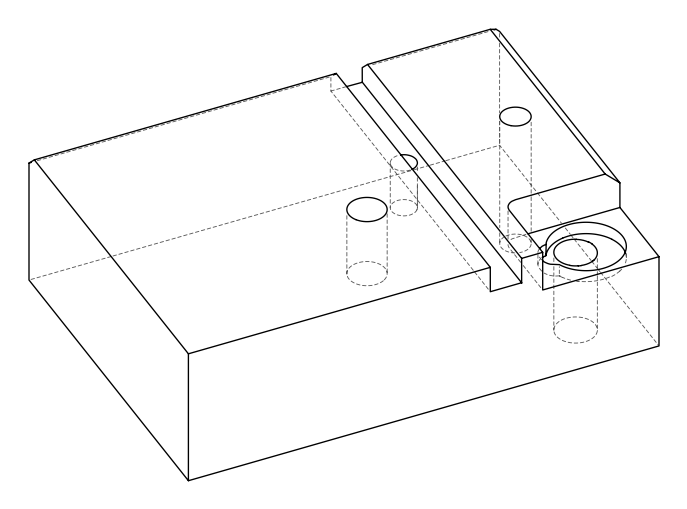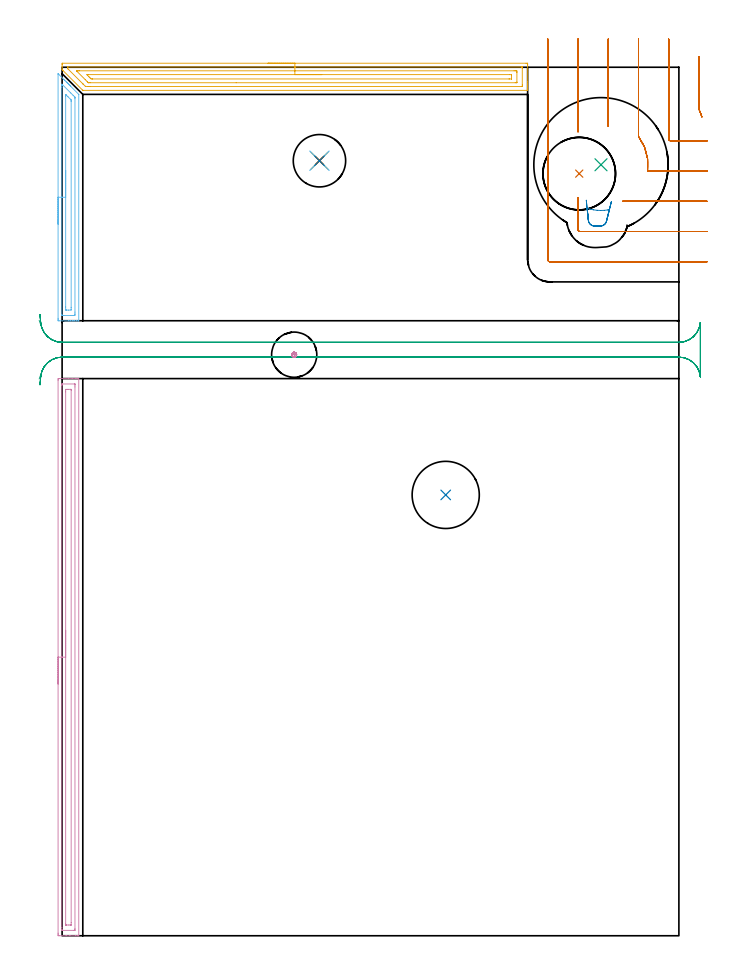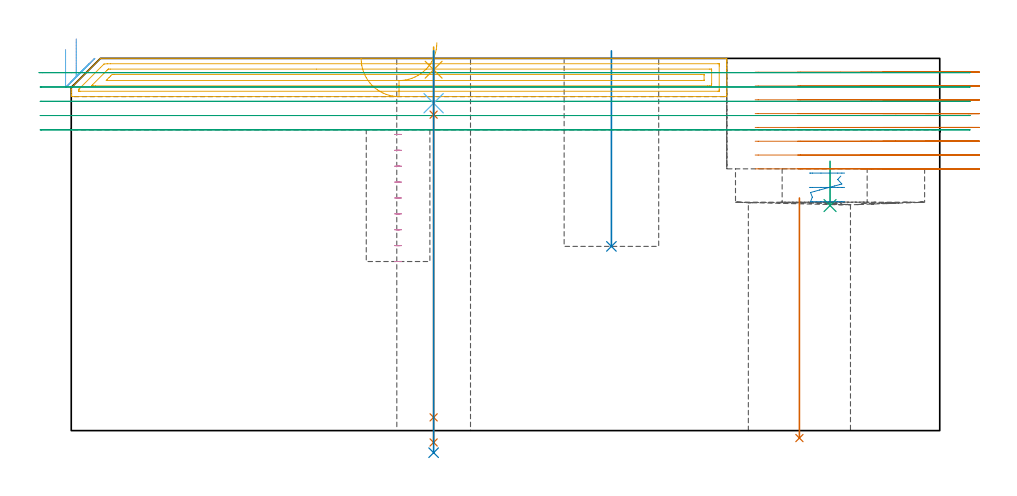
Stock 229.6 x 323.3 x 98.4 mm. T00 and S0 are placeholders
(PLAN: 14 operations, 10 tool changes, 29.3 min)
(1 INDEXABLE_INSERT_DRILL_THROUGH_HOLE_FROM_SOLID | STEP1HOLE_1 | NXT0302_025 | 0.26 min | 56305 mm3)
(2 INDEXABLE_INSERT_DRILL_BLIND_HOLE_FROM_SOLID | STEP1POCKET | UGT0302_004 | 0.21 min | 24380 mm3)
(3 INDEXABLE_INSERT_DRILL_BLIND_HOLE_FROM_SOLID_1 | STEP1POCKET_2 | NXT0302_038 | 0.05 min | 53187 mm3)
(4 AREA_MILL | FG_CHAMFER_SURFACE | UGT0205_001 | 5.19 min | 6292 mm3)
(5 AREA_MILL_1 | FG_CHAMFER_SURFACE_1 | UGT0205_001 | 5.68 min | 9142 mm3)
(6 AREA_MILL_2 | FG_CHAMFER_SURFACE_2 | UGT0205_001 | 2.33 min | 2744 mm3)
(7 MILL_CORNER_NOTCH_RECTANGULAR | CORNER_NOTCH_RECTANGULAR | UGT0201_133 | Follow Part, ap 3.75, ae 75% | 8.59 min | 73282 mm3)
(8 MILL_SLOT_PARTIAL_OBROUND | SLOT_PARTIAL_OBROUND | UGT0201_008 | Follow Part, ap 4, ae 75% | 0.28 min | 946 mm3)
(9 MILL_RECTANGULAR_SLOT | SLOT_RECTANGULAR | UGT0201_008 | Follow Part, ap 4, ae 75% | 5.4 min | 93020 mm3)
(10 MILL_BLIND_HOLE_FROM_SOLID_MATERIAL | STEP1POCKET_1 | UGT0201_133 | Spiral | 0.32 min | 7701 mm3)
(11 SPOT_DRILL | STEP1HOLE | NXT0321_9005460120000 | 0.05 min | 190 mm3)
(12 DRILL_BLIND_HOLE_INTO_CENTER | STEP1HOLE | UGT0301_198 | 0.06 min | 397 mm3)
(13 GUN_DRILL_THROUGH_HOLE | STEP1HOLE | UGT0307_003 | 0.5 min | 3369 mm3)
(14 SPADE_DRILL_TO_ENLARGE_THROUGH_HOLE | STEP1HOLE | UGT0306_010 | 0.43 min | 25409 mm3)
(TOOL NXT0302_025 | Index. Insert Drill 27mm [880-D2700L32-05] | D27 PA176 FL135 Z2)
(TOOL UGT0302_004 | Indexable Insert Drill 25mm | D25 PA180 FL50 Z2)
(TOOL NXT0302_038 | Index. Insert Drill 50mm [880-D5000L50-04] | D50 PA176 FL200 Z2)
(TOOL UGT0205_001 | Chamfer Mill 20 x 3 x 45 deg. | D20 FL50 Z2)
(TOOL UGT0201_133 | Carbide End Mill 15.0 | D15 FL30 Z4)
(TOOL UGT0201_008 | End Mill 16 mm | D16 FL32 Z4)
(TOOL NXT0321_9005460120000 | NC Spot Drill, 142deg, 12mm, Carbide, Uncoated | D12 PA142 FL30 Z2)
(TOOL UGT0301_198 | Twist Drill 7.9 mm | D7.9 PA118 FL73 Z2)
(TOOL UGT0307_003 | Gun Drill 7 mm | D7 PA130 FL24 Z1)
(TOOL UGT0306_010 | Spade Drill 19.5mm | D19.5 PA132 FL10 Z2)
(OP 1 INDEXABLE_INSERT_DRILL_THROUGH_HOLE_FROM_SOLID)
G17 G21 G94 G90
T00 M6
G54
G17 G0 G90 X192.5 Y283.7 S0 M3
G43 Z108.4 H1
G94 G81 G98 Z-1.971 F250. R61.5
G80
M5
M2
(OP 2 INDEXABLE_INSERT_DRILL_BLIND_HOLE_FROM_SOLID)
G17 G21 G94 G90
T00 M6
G54
G17 G0 G90 X142.8 Y164.1 S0 M3
G43 Z108.4 H0
G94 G81 G98 Z48.7 F250. R100.4
G80
M5
M2
(OP 3 INDEXABLE_INSERT_DRILL_BLIND_HOLE_FROM_SOLID_1)
G17 G21 G94 G90
T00 M6
G54
G17 G0 G90 X200.6 Y287. S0 M3
G43 Z108.4 H1
G94 G81 G98 Z59.5 F250. R71.2
G80
M5
M2
(OP 4 AREA_MILL)
G17 G21 G94 G90
T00 M6
G54
G17 G0 G90 X-1.5 Y93.7 S1061 M3
G43 Z108.4 H0
Z100.7
G94 G1 Y93.738 Z99.828 F250.
Y93.852 Z98.964
Y94.041 Z98.112
Y94.303 Z97.28
Y94.637 Z96.474
Y95.04 Z95.7
Y95.508 Z94.964
Y96.04 Z94.272
Y96.629 Z93.629
Y97.272 Z93.04
Y97.964 Z92.508
Y98.7 Z92.04
Y99.474 Z91.637
Y100.28 Z91.303
Y101.112 Z91.041
Y101.963 Z90.852
Y102.828 Z90.738
Y103.7 Z90.7
Y206.793
X-1.498 Y207.15 Z90.701
X-1.493 Y207.39 Z90.704
X-1.148 Y207.4 Z91.049
X2.35 Z94.545
X3.784 Z95.98
X4.973 Z97.168
X5.604 Z97.803
X5.946 Z98.145
X6.074 Y207.398 Z98.267
X6.198 Y207.39 Z98.388
X6.2 Y207.239 Z98.4
Y0.161
X6.198 Y0.01 Z98.388
X6.074 Y0.002 Z98.267
X5.946 Y0. Z98.145
X5.604 Z97.803
X4.973 Z97.168
X2.909 Z95.106
X1.476 Z93.671
X-1.148 Y0.001 Z91.049
X-1.493 Y0.01 Z90.704
X-1.498 Y0.25 Z90.701
X-1.5 Y0.607 Z90.7
Y0.967
Y103.7
X-0.086 Z92.114
X-0.085 Y204.816 Z92.115
X-0.084 Y205.008 Z92.116
X-0.079 Y205.357 Z92.121
X-0.076 Y205.39 Z92.124
X-0.014 Y205.394 Z92.186
X0.089 Y205.398 Z92.289
X0.217 Y205.4 Z92.417
X4.59 Y205.399 Z96.79
X4.735 Y205.394 Z96.935
X4.762 Y205.39 Z96.962
X4.779 Y205.383 Z96.979
X4.781 Y205.352 Z96.981
X4.784 Y205.2 Z96.984
X4.785 Y205.008 Z96.985
X4.786 Y204.306 Z96.986
X4.785 Y2.584 Z96.985
X4.784 Y2.392 Z96.984
X4.779 Y2.043 Z96.979
X4.776 Y2.01 Z96.976
X4.713 Y2.006 Z96.913
X4.611 Y2.002 Z96.811
X4.483 Y2. Z96.683
X0.11 Y2.001 Z92.31
X-0.035 Y2.006 Z92.165
X-0.062 Y2.01 Z92.138
X-0.079 Y2.017 Z92.121
X-0.081 Y2.048 Z92.119
X-0.084 Y2.2 Z92.116
X-0.085 Y2.392 Z92.115
X-0.086 Y3.094 Z92.114
Y103.7
X1.328 Z93.528
X1.329 Y202.48 Z93.529
X1.331 Y203.222 Z93.531
X1.333 Y203.368 Z93.533
X1.335 Y203.386 Z93.535
X1.347 Y203.39 Z93.547
X1.389 Y203.395 Z93.589
X1.476 Y203.398 Z93.676
X2.176 Y203.4 Z94.376
X3.051 Z95.251
X3.224 Z95.424
X3.282 Y203.399 Z95.482
X3.329 Y203.396 Z95.529
X3.358 Y203.39 Z95.558
X3.365 Y203.386 Z95.565
X3.367 Y203.372 Z95.567
X3.37 Y203.222 Z95.57
X3.371 Y203.072 Z95.571
Y4.92
X3.369 Y4.178 Z95.569
X3.367 Y4.032 Z95.567
X3.365 Y4.014 Z95.565
X3.353 Y4.01 Z95.553
X3.311 Y4.005 Z95.511
X3.224 Y4.002 Z95.424
X2.524 Y4. Z94.724
X1.649 Z93.849
X1.476 Z93.676
X1.418 Y4.001 Z93.618
X1.371 Y4.004 Z93.571
X1.342 Y4.01 Z93.542
X1.335 Y4.014 Z93.535
X1.333 Y4.028 Z93.533
X1.33 Y4.178 Z93.53
X1.329 Y4.328 Z93.529
X1.328 Y103.7 Z93.528
Y104.572 Z93.566
Y105.436 Z93.68
Y106.288 Z93.869
Y107.12 Z94.132
Y107.926 Z94.465
Y108.7 Z94.868
Y109.436 Z95.337
Y110.128 Z95.868
Y110.771 Z96.457
Y111.36 Z97.101
Y111.891 Z97.793
Y112.36 Z98.528
Y112.763 Z99.302
Y113.097 Z100.108
Y113.359 Z100.94
Y113.548 Z101.792
Y113.662 Z102.657
Y113.7 Z103.528
G0 Z108.4
M5
M2
(OP 5 AREA_MILL_1)
G17 G21 G94 G90
T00 M6
G54
G17 G0 G90 X76.65 Y324.8 S1061 M3
G43 Z108.4 H0
Z98.3
G94 G1 X76.688 Z97.428 F250.
X76.802 Z96.564
X76.991 Z95.712
X77.253 Z94.88
X77.587 Z94.074
X77.99 Z93.3
X78.458 Z92.564
X78.99 Z91.872
X79.579 Z91.229
X80.222 Z90.64
X80.914 Z90.109
X81.65 Z89.64
X82.424 Z89.237
X83.23 Z88.903
X84.062 Z88.641
X84.914 Z88.452
X85.778 Z88.338
X86.65 Z88.3
X172.704 Y324.799 Z88.301
X173.292 Y324.796 Z88.302
X173.295 Y324.794 Z88.303
X173.298 Y324.208 Z88.889
X173.3 Y323.612 Z89.485
Y317.967 Z95.127
Y317.375 Z95.722
Y317.075 Z96.021
Y316.483 Z96.613
Y316.184 Z96.911
Y315.585 Z97.514
Y315.292 Z97.807
Y315.097 Z98.002
X173.292 Y314.747 Z98.345
X173.29 Y314.702 Z98.388
X173.15 Y314.7 Z98.4
X7.73
X7.705 Y314.707 Z98.392
X7.686 Y314.715 Z98.383
X7.635 Y314.765 Z98.334
X0.324 Y322.075 Z91.024
X0.15 Y322.253 Z90.846
X0.01 Y322.401 Z90.698
X0.009 Y322.425 Z90.674
X0. Y323.024 Z90.076
Y323.608 Z89.491
Y324.208 Z88.888
Y324.507 Z88.59
X0.002 Y324.791 Z88.305
X0.15 Y324.8 Z88.3
X86.65
Y323.386 Z89.714
X170.99 Y323.385 Z89.715
X171.13 Y323.384 Z89.716
X171.222 Y323.382 Z89.718
X171.289 Y323.379 Z89.721
X171.291 Y323.369 Z89.731
X171.295 Y323.316 Z89.784
X171.299 Y322.938 Z90.162
Y316.697 Z96.403
X171.293 Y316.184 Z96.916
X171.29 Y316.138 Z96.962
X171.285 Y316.121 Z96.979
X170.99 Y316.114 Z96.986
X10.405
X9.58 Y316.118 Z96.982
X9.513 Y316.121 Z96.979
X8.678 Y316.184 Z96.916
X8.621 Y316.234 Z96.866
X7.774 Y317.075 Z96.025
X7.73 Y317.12 Z95.98
X2.379 Y322.47 Z90.63
X2.17 Y322.683 Z90.417
X2.068 Y322.79 Z90.31
X2.019 Y322.843 Z90.257
X2.01 Y322.937 Z90.163
X2.008 Y323.316 Z89.784
X2.01 Y323.362 Z89.738
X2.015 Y323.379 Z89.721
X2.31 Y323.386 Z89.714
X86.65
Y321.972 Z91.128
X168.246 Y321.971 Z91.129
X168.7 Y321.97 Z91.13
X169.137 Y321.967 Z91.133
X169.274 Y321.965 Z91.135
X169.29 Y321.695 Z91.405
X169.296 Y321.533 Z91.567
X169.299 Y321.371 Z91.729
Y317.805 Z95.295
X169.294 Y317.642 Z95.458
X169.29 Y317.54 Z95.56
X169.246 Y317.535 Z95.565
X169.137 Y317.533 Z95.567
X168.683 Y317.529 Z95.571
X64.795 Y317.528 Z95.572
X10.405 Y317.529 Z95.571
X9.95 Y317.53 Z95.57
X9.843 Y317.533 Z95.567
X9.792 Y317.535 Z95.565
X9.702 Y317.609 Z95.491
X9.513 Y317.789 Z95.311
X9.333 Y317.967 Z95.133
X8.621 Y318.678 Z94.422
X5.587 Y321.714 Z91.386
X5.47 Y321.835 Z91.265
X5.378 Y321.933 Z91.167
X5.352 Y321.966 Z91.134
X5.363 Y321.967 Z91.133
X5.509 Y321.97 Z91.13
X5.946 Y321.971 Z91.129
X6.399 Y321.972 Z91.128
X86.65
Y320.557 Z92.543
X166.547
X167.274 Y320.552 Z92.549
X167.288 Y320.551
X167.292 Y320.534 Z92.566
X167.296 Y320.486 Z92.614
X167.299 Y320.389 Z92.711
Y319.122 Z93.978
X167.295 Y319.017 Z94.083
X167.29 Y318.966 Z94.134
X167.287 Y318.949 Z94.151
X167.265 Y318.948 Z94.152
X166.462 Y318.943 Z94.157
X166.378
X11.297
X11.211 Y318.944 Z94.156
X10.814 Y318.95 Z94.15
X10.405 Y319.348 Z93.752
X10. Y319.75 Z93.35
X9.513 Y320.239 Z92.861
X9.3 Y320.461 Z92.639
X9.236 Y320.551 Z92.549
X9.513 Y320.556 Z92.544
X9.598 Y320.557 Z92.543
X86.65
X87.522 Z92.581
X88.387 Z92.695
X89.238 Z92.883
X90.07 Z93.146
X90.876 Z93.48
X91.65 Z93.882
X92.386 Z94.351
X93.078 Z94.882
X93.721 Z95.472
X94.31 Z96.115
X94.842 Z96.807
X95.31 Z97.543
X95.713 Z98.317
X96.047 Z99.122
X96.309 Z99.955
X96.498 Z100.806
X96.612 Z101.671
X96.65 Z102.543
G0 Z108.4
M5
M2
(OP 6 AREA_MILL_2)
G17 G21 G94 G90
T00 M6
G54
G17 G0 G90 X-1.5 Y264.9 S1061 M3
G43 Z108.4 H0
Z100.7
G94 G1 Y264.938 Z99.828 F250.
Y265.052 Z98.964
Y265.241 Z98.112
Y265.503 Z97.28
Y265.837 Z96.474
Y266.24 Z95.7
Y266.709 Z94.964
Y267.24 Z94.272
Y267.829 Z93.629
Y268.472 Z93.04
Y269.164 Z92.509
Y269.9 Z92.04
Y270.674 Z91.637
Y271.48 Z91.303
Y272.312 Z91.041
Y273.164 Z90.852
Y274.028 Z90.738
Y274.9 Z90.7
Y320.674
X-1.497 Y320.855 Z90.703
X-1.494 Y320.882 Z90.705
X-1.364 Y320.764 Z90.835
X-1.217 Y320.617 Z90.982
X0.705 Y318.695 Z92.905
X1.038 Y318.363 Z93.235
X1.535 Y317.866 Z93.734
X1.752 Y317.649 Z93.95
X1.913 Y317.49 Z94.108
X2.067 Y317.334 Z94.265
X2.198 Y317.203 Z94.396
X2.35 Y317.052 Z94.545
X2.497 Y316.904 Z94.694
X2.643 Y316.758 Z94.841
X2.787 Y316.615 Z94.983
X2.926 Y316.475 Z95.124
X3.088 Y316.313 Z95.286
X3.224 Y316.178 Z95.42
X6.198 Y313.202 Z98.398
X6.199 Y313.199 Z98.399
X6.2 Y313.196 Z98.4
Y229.034
X6.197 Y228.91 Z98.389
X6.095 Y228.902 Z98.288
X5.988 Y228.9 Z98.186
X5.32 Z97.52
X4.626 Z96.825
X4.099 Z96.295
X3.835 Z96.032
X3.224 Z95.421
X2.961 Z95.158
X2.35 Z94.544
X-1.148 Y228.901 Z91.049
X-1.492 Y228.91 Z90.704
X-1.497 Y229.123 Z90.701
X-1.5 Y229.479 Z90.7
Y229.838
Y274.9
X-0.086 Z92.114
Y315.868
X-0.085 Y316.566 Z92.115
X-0.083 Y316.758 Z92.117
X-0.079 Y316.947 Z92.121
X-0.074 Y317.013 Z92.126
X-0.03 Y316.971 Z92.17
X0.19 Y316.758 Z92.39
X3.224 Y313.726 Z95.424
X4.099 Y312.852 Z96.299
X4.644 Y312.305 Z96.844
X4.723 Y312.221 Z96.923
X4.769 Y312.17 Z96.969
X4.779 Y312.128 Z96.979
X4.781 Y311.955 Z96.981
X4.785 Y311.606 Z96.985
X4.786 Y232.151 Z96.986
X4.785 Y231.453 Z96.985
X4.783 Y231.261 Z96.983
X4.779 Y230.921 Z96.979
X4.447 Y230.906 Z96.647
X4.099 Y230.902 Z96.299
X3.578 Y230.9 Z95.778
X3.224 Z95.424
X0.601 Z92.801
X0.081 Z92.281
X-0.04 Y230.903 Z92.16
X-0.06 Y230.905 Z92.14
X-0.078 Y230.909 Z92.122
X-0.079 Y230.934 Z92.121
X-0.084 Y231.068 Z92.116
X-0.085 Y231.261 Z92.115
X-0.086 Y274.9 Z92.114
X1.328 Z93.528
X1.329 Y312.605 Z93.529
X1.331 Y312.905 Z93.531
X1.334 Y313.104 Z93.534
X1.336 Y313.156 Z93.536
X1.344 Y313.151 Z93.544
X1.374 Y313.124 Z93.574
X1.476 Y313.024 Z93.676
X2.196 Y312.305 Z94.396
X3.086 Y311.415 Z95.286
X3.224 Y311.274 Z95.424
X3.314 Y311.179 Z95.514
X3.357 Y311.133 Z95.557
X3.365 Y310.973 Z95.565
X3.369 Y310.674 Z95.569
X3.371 Y310.524 Z95.571
Y233.932
Y233.784
X3.364 Y233.042 Z95.564
X3.357 Y232.907 Z95.557
X2.35 Y232.9 Z94.55
X1.614 Y232.901 Z93.814
X1.476 Y232.905 Z93.676
X1.343 Y232.91 Z93.543
X1.336 Y233.042 Z93.536
X1.332 Y233.188 Z93.532
X1.329 Y233.932 Z93.529
Y234.082
X1.328 Y274.9 Z93.528
Y275.772 Z93.567
Y276.637 Z93.68
Y277.488 Z93.869
Y278.32 Z94.132
Y279.126 Z94.465
Y279.9 Z94.868
Y280.636 Z95.337
Y281.328 Z95.868
Y281.971 Z96.457
Y282.56 Z97.101
Y283.092 Z97.793
Y283.56 Z98.528
Y283.963 Z99.302
Y284.297 Z100.108
Y284.559 Z100.94
Y284.748 Z101.792
Y284.862 Z102.657
Y284.9 Z103.528
G0 Z108.4
M5
M2
(OP 7 MILL_CORNER_NOTCH_RECTANGULAR)
G17 G21 G94 G90
T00 M6
G54
G17 G0 G90 X237.05 Y327.165 S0 M3
G43 Z108.4 H0
Z94.75
G94 G1 Y324.165 F250.
Y307.891 F500.
G3 X237.1 Y307.626 R0.75
G1 X238.177 Y304.826 F250.
G0 Z108.4
X225.8 Y333.8
Z94.75
G1 Y330.8
Y307.891 F500.
Y296.646
G3 X226.546 Y295.9 R0.75
G1 X237.1
X240.1 F250.
G0 Z108.4
X214.549 Y333.8
Z94.75
G1 X214.55 Y330.8
Y297.561 F500.
G2 X217.939 Y284.65 R17.503
G1 X237.1
X240.1 F250.
G0 Z108.4
X203.299 Y333.8
Z94.75
G1 X203.3 Y330.8
Y304.289 F500.
Y301.289 F250.
G0 Z108.4
X192.048 Y333.8
Z94.75
G1 X192.05 Y330.8
Y302.266 F500.
Y299.266 F250.
G0 Z108.4
X208.611 Y273.4
Z94.75
G1 X211.611
X237.1 F500.
X240.1 F250.
G0 Z108.4
X192.05 Y274.732
Z94.75
G1 Y271.732
Y262.896 F500.
G3 X192.796 Y262.15 R0.75
G1 X237.1
X240.1 F250.
G0 Z108.4
X180.8 Y333.793
Z94.75
G1 Y330.793
Y251.7 F500.
G3 X181.6 Y250.9 R0.8
G1 X237.1
X240.1 F250.
G0 Z108.4
X237.05 Y327.165
Z91.1
G1 Y324.165
Y307.891 F500.
G3 X237.1 Y307.626 R0.75
G1 X238.177 Y304.826 F250.
G0 Z108.4
X225.8 Y333.8
Z91.1
G1 Y330.8
Y296.646 F500.
G3 X226.546 Y295.9 R0.75
G1 X237.1
X240.1 F250.
G0 Z108.4
X214.55 Y333.8
Z91.1
G1 Y330.8
Y297.558 F500.
G2 X217.939 Y284.65 R17.509
G1 X226.546
X237.1
X240.1 F250.
G0 Z108.4
X203.3 Y333.8
Z91.1
G1 Y330.8
Y304.289 F500.
Y301.289 F250.
G0 Z108.4
X192.05 Y333.8
Z91.1
G1 Y330.8
Y302.259 F500.
Y299.259 F250.
G0 Z108.4
X208.611 Y273.4
Z91.1
G1 X211.611
X237.1 F500.
X240.1 F250.
G0 Z108.4
X192.05 Y274.732
Z91.1
G1 Y271.732
Y262.896 F500.
G3 X192.796 Y262.15 R0.75
G1 X237.1
X240.1 F250.
G0 Z108.4
X180.8 Y333.8
Z91.1
G1 Y330.8
Y251.7 F500.
G3 X181.6 Y250.9 R0.8
G1 X237.1
X240.1 F250.
G0 Z108.4
X237.05 Y327.165
Z87.45
G1 Y324.165
Y307.891 F500.
G3 X237.1 Y307.626 R0.75
G1 X238.177 Y304.826 F250.
G0 Z108.4
X225.8 Y333.8
Z87.45
G1 Y330.8
Y296.646 F500.
G3 X226.546 Y295.9 R0.75
G1 X237.1
X240.1 F250.
G0 Z108.4
X214.55 Y333.8
Z87.45
G1 Y330.8
Y297.558 F500.
G2 X217.939 Y284.65 R17.509
G1 X226.546
X237.1
X240.1 F250.
G0 Z108.4
X203.3 Y333.8
Z87.45
G1 Y330.8
Y304.289 F500.
Y301.289 F250.
G0 Z108.4
X192.05 Y333.8
Z87.45
G1 Y330.8
Y302.259 F500.
Y299.259 F250.
G0 Z108.4
X208.611 Y273.4
Z87.45
G1 X211.611
X237.1 F500.
X240.1 F250.
G0 Z108.4
X192.05 Y274.734
Z87.45
G1 Y271.734
Y262.896 F500.
G3 X192.796 Y262.15 R0.75
G1 X237.1
X240.1 F250.
G0 Z108.4
X180.8 Y333.8
Z87.45
G1 Y330.8
Y251.7 F500.
G3 X181.6 Y250.9 R0.8
G1 X237.1
X240.1 F250.
G0 Z108.4
X237.05 Y327.165
Z83.8
G1 Y324.165
Y307.891 F500.
G3 X237.1 Y307.626 R0.75
G1 X238.177 Y304.826 F250.
G0 Z108.4
X225.8 Y333.8
Z83.8
G1 Y330.8
Y296.646 F500.
G3 X226.546 Y295.9 R0.75
G1 X237.1
X240.1 F250.
G0 Z108.4
X214.55 Y333.8
Z83.8
G1 Y330.8
Y297.564 F500.
G2 X217.91 Y289.56 R17.501
X217.94 Y284.65 R17.5
G1 X226.546
X237.1
X240.1 F250.
G0 Z108.4
X203.3 Y333.8
Z83.8
G1 Y330.8
Y304.289 F500.
Y301.289 F250.
G0 Z108.4
X192.05 Y333.8
Z83.8
G1 Y330.8
Y302.268 F500.
Y299.268 F250.
G0 Z108.4
X208.611 Y273.4
Z83.8
G1 X211.611
X237.1 F500.
X240.1 F250.
G0 Z108.4
X192.05 Y274.734
Z83.8
G1 Y271.734
Y262.896 F500.
G3 X192.796 Y262.15 R0.75
G1 X237.1
X240.1 F250.
G0 Z108.4
X180.8 Y333.8
Z83.8
G1 Y330.8
Y251.7 F500.
G3 X181.6 Y250.9 R0.8
G1 X237.1
X240.1 F250.
G0 Z108.4
X237.05 Y327.165
Z80.15
G1 Y324.165
Y307.891 F500.
G3 X237.1 Y307.626 R0.75
G1 X238.177 Y304.826 F250.
G0 Z108.4
X225.8 Y333.8
Z80.15
G1 Y330.8
Y296.646 F500.
G3 X226.546 Y295.9 R0.75
G1 X237.1
X240.1 F250.
G0 Z108.4
X214.55 Y333.8
Z80.15
G1 Y330.8
Y297.559 F500.
G2 X217.98 Y284.965 R17.511
X217.94 Y284.65 R17.501
G1 X226.546
X237.1
X240.1 F250.
G0 Z108.4
X203.3 Y333.8
Z80.15
G1 Y330.8
Y304.288 F500.
Y301.288 F250.
G0 Z108.4
X192.05 Y333.8
Z80.15
G1 Y330.8
Y302.259 F500.
Y299.259 F250.
G0 Z108.4
X208.611 Y273.4
Z80.15
G1 X211.611
X237.1 F500.
X240.1 F250.
G0 Z108.4
X192.05 Y274.732
Z80.15
G1 Y271.732
Y262.896 F500.
G3 X192.796 Y262.15 R0.75
G1 X237.1
X240.1 F250.
G0 Z108.4
X180.8 Y333.8
Z80.15
G1 Y330.8
Y251.7 F500.
G3 X181.6 Y250.9 R0.8
G1 X237.1
X240.1 F250.
G0 Z108.4
X237.05 Y327.165
Z76.5
G1 Y324.165
Y307.891 F500.
G3 X237.1 Y307.626 R0.75
G1 X238.177 Y304.826 F250.
G0 Z108.4
X225.8 Y333.8
Z76.5
G1 Y330.8
Y296.646 F500.
G3 X226.546 Y295.9 R0.75
G1 X237.1
X240.1 F250.
G0 Z108.4
X214.55 Y333.8
Z76.5
G1 Y330.8
Y297.551 F500.
G2 X217.939 Y284.65 R17.507
G1 X226.546
X237.1
X240.1 F250.
G0 Z108.4
X203.3 Y333.8
Z76.5
G1 Y330.8
Y304.284 F500.
Y301.284 F250.
G0 Z108.4
X192.05 Y333.8
Z76.5
G1 Y330.8
Y302.259 F500.
Y299.259 F250.
G0 Z108.4
X208.611 Y273.4
Z76.5
G1 X211.611
X237.1 F500.
X240.1 F250.
G0 Z108.4
X192.05 Y274.732
Z76.5
G1 Y271.732
Y262.896 F500.
G3 X192.796 Y262.15 R0.75
G1 X237.1
X240.1 F250.
G0 Z108.4
X180.8 Y333.8
Z76.5
G1 Y330.8
Y251.7 F500.
G3 X181.6 Y250.9 R0.8
G1 X237.1
X240.1 F250.
G0 Z108.4
X237.05 Y327.165
Z72.85
G1 Y324.165
Y307.891 F500.
G3 X237.1 Y307.626 R0.75
G1 X238.177 Y304.826 F250.
G0 Z108.4
X225.8 Y333.8
Z72.85
G1 Y330.8
Y296.646 F500.
G3 X226.546 Y295.9 R0.75
G1 X237.1
X240.1 F250.
G0 Z108.4
X214.55 Y333.8
Z72.85
G1 Y330.8
Y297.551 F500.
G2 X217.939 Y284.65 R17.507
G1 X226.546
X237.1
X240.1 F250.
G0 Z108.4
X203.3 Y333.8
Z72.85
G1 Y330.8
Y304.284 F500.
Y301.284 F250.
G0 Z108.4
X192.05 Y333.8
Z72.85
G1 Y330.8
Y302.264 F500.
Y299.264 F250.
G0 Z108.4
X208.611 Y273.4
Z72.85
G1 X211.611
X237.1 F500.
X240.1 F250.
G0 Z108.4
X192.05 Y274.732
Z72.85
G1 Y271.732
Y262.896 F500.
G3 X192.796 Y262.15 R0.75
G1 X237.1
X240.1 F250.
G0 Z108.4
X180.8 Y333.8
Z72.85
G1 Y330.8
Y251.7 F500.
G3 X181.6 Y250.9 R0.8
G1 X237.1
X240.1 F250.
G0 Z108.4
X237.05 Y327.165
Z69.2
G1 Y324.165
Y307.891 F500.
G3 X237.1 Y307.626 R0.75
G1 X238.177 Y304.826 F250.
G0 Z108.4
X225.8 Y333.8
Z69.2
G1 Y330.8
Y296.646 F500.
G3 X226.546 Y295.9 R0.75
G1 X237.1
X240.1 F250.
G0 Z108.4
X214.55 Y333.8
Z69.2
G1 Y330.8
Y297.557 F500.
G2 X217.937 Y284.65 R17.514
G1 X226.546
X237.1
X240.1 F250.
G0 Z108.4
X203.3 Y333.8
Z69.2
G1 Y330.8
Y304.289 F500.
Y301.289 F250.
G0 Z108.4
X192.05 Y333.8
Z69.2
G1 Y330.8
Y302.264 F500.
Y299.264 F250.
G0 Z108.4
X208.609 Y273.4
Z69.2
G1 X211.609
X237.1 F500.
X240.1 F250.
G0 Z108.4
X192.05 Y274.732
Z69.2
G1 Y271.732
Y262.896 F500.
G3 X192.796 Y262.15 R0.75
G1 X237.1
X240.1 F250.
G0 Z108.4
X180.8 Y333.8
Z69.2
G1 Y330.8
Y251.7 F500.
G3 X181.6 Y250.9 R0.8
G1 X237.1
X240.1 F250.
G0 Z108.4
M5
M2
(OP 8 MILL_SLOT_PARTIAL_OBROUND)
G17 G21 G94 G90
T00 M6
G54
G17 G0 G90 X195.128 Y273.792 S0 M3
G43 Z108.4 H0
Z68.08
G94 G1 X195.439 Y270.808 F250.
X195.912 Y266.262 F500.
G3 X198.2 Y264.2 R2.3
G1 X200.4
G3 X202.631 Y265.941 R2.3
G1 X203.722 Y270.298
X204.451 Y273.208 F250.
G0 X195.128 Y273.792 Z64.29
G1 X195.439 Y270.808
X195.912 Y266.262 F500.
G3 X198.2 Y264.2 R2.3
G1 X200.4
G3 X202.631 Y265.941 R2.3
G1 X203.722 Y270.298
X204.451 Y273.208 F250.
G0 X203.447 Y269.197 Z67.29
G1 X202.632 Y265.945 Z66.392
X203.721 Y270.292 Z65.191
X203.148 Y270.185 Z65.035
X201.825 Y270.037 Z64.678
X200.495 Y269.993 Z64.322
X199.166 Y270.053 Z63.965
X197.845 Y270.216 Z63.608
X196.542 Y270.483 Z63.252
X195.44 Y270.803 Z62.944
X195.912 Y266.267 Z61.722
X195.44 Y270.803 Z60.5
X195.912 Y266.262 F500.
G3 X198.2 Y264.2 R2.3
G1 X200.4
G3 X202.631 Y265.941 R2.3
G1 X203.721 Y270.292
X204.45 Y273.202 F250.
G0 Z108.4
M5
M2
(OP 9 MILL_RECTANGULAR_SLOT)
G17 G21 G94 G90
T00 M6
G54
G17 G0 G90 X-8.542 Y207.231 S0 M3
G43 Z108.4 H0
Z94.62
G94 G1 X-7.545 Y210.06 F250.
G2 X0. Y215.4 R8. F500.
G1 X229.6
G2 X237.57 Y208.092 R8.
G1 X237.6
Y228.208
X237.57
G2 X229.6 Y220.9 R8.
G1 X0.
G2 X-7.55 Y226.255 R8.
G1 X-8.542 Y229.087 F250.
G0 X-8.23 Y205.103 Z90.84
G1 X-7.97 Y208.092
G2 X0. Y215.4 R8. F500.
G1 X229.6
G2 X237.57 Y208.092 R8.
G1 X237.6
Y228.208
X237.57
G2 X229.6 Y220.9 R8.
G1 X0.
G2 X-7.97 Y228.208 R8.
G1 X-8.23 Y231.197 F250.
G0 Y205.103 Z87.06
G1 X-7.97 Y208.092
G2 X0. Y215.4 R8. F500.
G1 X229.6
G2 X237.57 Y208.092 R8.
G1 X237.6
Y228.208
X237.57
G2 X229.6 Y220.9 R8.
G1 X0.
G2 X-7.97 Y228.208 R8.
G1 X-8.23 Y231.197 F250.
G0 Y205.103 Z83.28
G1 X-7.97 Y208.092
G2 X0. Y215.4 R8. F500.
G1 X229.6
G2 X237.57 Y208.092 R8.
G1 X237.6
Y228.208
X237.57
G2 X229.6 Y220.9 R8.
G1 X0.
G2 X-7.97 Y228.208 R8.
G1 X-8.23 Y231.197 F250.
G0 Y205.103 Z79.5
G1 X-7.97 Y208.092
G2 X0. Y215.4 R8. F500.
G1 X229.6
G2 X237.57 Y208.092 R8.
G1 X237.6
Y228.208
X237.57
G2 X229.6 Y220.9 R8.
G1 X0.
G2 X-7.97 Y228.208 R8.
G1 X-8.23 Y231.197 F250.
G0 Z108.4
M5
M2
(OP 10 MILL_BLIND_HOLE_FROM_SOLID_MATERIAL)
G17 G21 G94 G90
T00 M6
G54
G17 G0 G90 X86.4 Y216.3 S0 M3
G43 Z108.4 H0
Z78.3
G94 G3 X86.85 Y216.75 R0.45 F250.
X86.4 Y217.2 R0.45
X85.5 Y216.3 R0.9
X86.4 Y217.2 R-0.9
X85.95 Y216.75 R0.45
X86.4 Y216.3 R0.45
G0 Z74.1
G3 X86.85 Y216.75 R0.45
X86.4 Y217.2 R0.45
X85.5 Y216.3 R0.9
X86.4 Y217.2 R-0.9
X85.95 Y216.75 R0.45
X86.4 Y216.3 R0.45
G0 Z69.9
G3 X86.85 Y216.75 R0.45
X86.4 Y217.2 R0.45
X85.5 Y216.3 R0.9
X86.4 Y217.2 R-0.9
X85.95 Y216.75 R0.45
X86.4 Y216.3 R0.45
G0 Z65.7
G3 X86.85 Y216.75 R0.45
X86.4 Y217.2 R0.45
X85.5 Y216.3 R0.9
X86.4 Y217.2 R-0.9
X85.95 Y216.75 R0.45
X86.4 Y216.3 R0.45
G0 Z61.5
G3 X86.85 Y216.75 R0.45
X86.4 Y217.2 R0.45
X85.5 Y216.3 R0.9
X86.4 Y217.2 R-0.9
X85.95 Y216.75 R0.45
X86.4 Y216.3 R0.45
G0 Z57.3
G3 X86.85 Y216.75 R0.45
X86.4 Y217.2 R0.45
X85.5 Y216.3 R0.9
X86.4 Y217.2 R-0.9
X85.95 Y216.75 R0.45
X86.4 Y216.3 R0.45
G0 Z53.1
G3 X86.85 Y216.75 R0.45
X86.4 Y217.2 R0.45
X85.5 Y216.3 R0.9
X86.4 Y217.2 R-0.9
X85.95 Y216.75 R0.45
X86.4 Y216.3 R0.45
G0 Z48.9
G3 X86.85 Y216.75 R0.45
X86.4 Y217.2 R0.45
X85.5 Y216.3 R0.9
X86.4 Y217.2 R-0.9
X85.95 Y216.75 R0.45
X86.4 Y216.3 R0.45
G0 Z44.7
G3 X86.85 Y216.75 R0.45
X86.4 Y217.2 R0.45
X85.5 Y216.3 R0.9
X86.4 Y217.2 R-0.9
X85.95 Y216.75 R0.45
X86.4 Y216.3 R0.45
G0 Z108.4
M5
M2
(OP 11 SPOT_DRILL)
G17 G21 G94 G90
T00 M6
G54
G17 G0 G90 X95.8 Y288.5 S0 M3
G43 Z108.4 H0
G94 G81 G98 Z95.4 F250. R101.4
G80
M5
M2
(OP 12 DRILL_BLIND_HOLE_INTO_CENTER)
G17 G21 G94 G90
T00 M6
G54
G17 G0 G90 X95.8 Y288.5 S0 M3
G43 Z108.4 H0
G94 G81 G98 Z86.55 F250. R100.4
G80
M5
M2
(OP 13 GUN_DRILL_THROUGH_HOLE)
G17 G21 G94 G90
T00 M6
G54
G17 G0 G90 X95.8 Y288.5 M8
G43 Z108.4 H0
Z98.891
S716 M3
G94 G1 Z83.521 F125. M26
G4 X.084
Z3.5 F250.
G4 X.084
Z-3.132 F125.
G4 X.084
M5
M9
G0 Z98.891
Z108.4
M2
(OP 14 SPADE_DRILL_TO_ENLARGE_THROUGH_HOLE)
G17 G21 G94 G90
T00 M6
G54
G17 G0 G90 X95.8 Y288.5 S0 M3
G43 Z108.4 H0
G94 G73 G98 Z-5.841 F250. Q17.373 R100.4
G80
M5
M2
